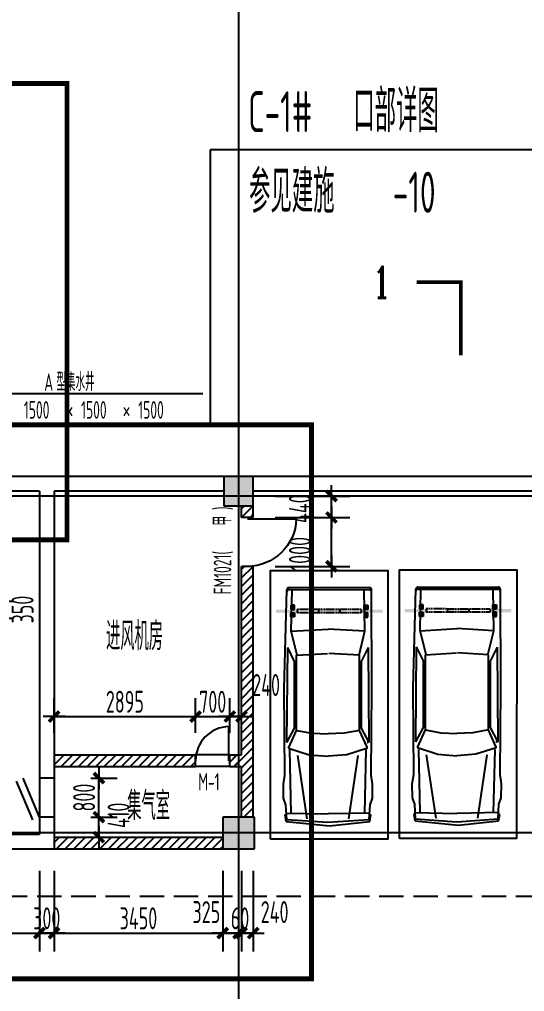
# Model space of a CAD drawing. Extents: x 1596194 to 1987057, y -212608 to 63160.
# Drawn here: x 1746546 to 1756881, y 21163 to 41069 of the extents above; entities that cross this region are included whole.
import ezdxf

# ---------------------------------------------------------------- set-up
doc = ezdxf.new("R2010")
doc.units = 0
doc.header["$LTSCALE"] = 100
doc.header["$MEASUREMENT"] = 0
doc.linetypes.add('DASH', pattern=[0.35, 0.25, -0.1])
doc.linetypes.add('DASH_200', pattern=[0.7, 0.5, -0.2])
doc.layers.get('0').update_dxf_attribs({"linetype": 'CONTINUOUS'})
doc.layers.get('DEFPOINTS').update_dxf_attribs({"linetype": 'CONTINUOUS'})
for name, color, linetype in [('_走道示意', 8, 'CONTINUOUS'), ('CAR', 8, 'CONTINUOUS'), ('COLUMN', 1, 'CONTINUOUS'), ('DCHJ', 1, 'CONTINUOUS'), ('DOTE', 251, 'CONTINUOUS'), ('HA', 150, 'CONTINUOUS'), ('PUB_DIM', 3, 'CONTINUOUS'), ('PUB_TEXT', 30, 'CONTINUOUS'), ('SOLID_HATCH', 40, 'CONTINUOUS'), ('WALL', 2, 'CONTINUOUS'), ('WINDOW', 4, 'CONTINUOUS'), ('图层2', 251, 'CONTINUOUS'), ('车位', 8, 'CONTINUOUS')]:
    doc.layers.add(name, color=color, linetype=linetype)
doc.styles.add('_TCH_LABEL', font='COMPLEX', dxfattribs={"bigfont": 'GBCBIG'})
doc.styles.add('DIM', font='', dxfattribs={"width": 0.75})
doc.styles.add('DIM_FONT', font='SYSZ.shx', dxfattribs={"width": 0.7, "bigfont": 'SYFS.shx'})
doc.styles.get('DIM').set_extended_font_data('FangSong_GB2312')
doc.dimstyles.new('DIMN150', dxfattribs={"dimscale": 1.5, "dimtxt": 300, "dimasz": 1, "dimexe": 250, "dimexo": 300, "dimgap": 30, "dimtad": 1, "dimdec": 0, "dimzin": 0, "dimdsep": 46, "dimtxsty": 'DIM_FONT', "dimblk": 'ARCHTICK', "dimcen": 0.09, "dimclrt": 7, "dimazin": 2, "dimtfac": 1, "dimtdec": 0, "dimtix": 1, "dimtmove": 2, "dimatfit": 3, "dimldrblk": 'DOT', "dimfxl": 0, "dimtolj": 1, "dimtzin": 0, "dimarcsym": 0})
pattern_1 = [(45, (0, 0), (-88.388348, 88.388348), [])]

# ---------------------------------------------------------------- blocks, each defined once
blk = doc.blocks.new('_archtick')
blk.add_line((-150, 0), (150, 0))
at = {"const_width": 50}
blk.add_lwpolyline([(-70, -70), (70, 70)], dxfattribs=at)
blk = doc.blocks.new('*D262')
at = {"layer": 'DEFPOINTS', "color": 0}
for p in [(1751330, 31310), (1752930, 31310), (1751330, 30870)]:
    blk.add_point(p, dxfattribs=at)
at = {"layer": 'PUB_DIM', "color": 0, "lineweight": -2}
for p, q in [((1751780, 31310), (1753305, 31310)), ((1752930, 30870), (1752930, 31310)), ((1751780, 30870), (1753305, 30870))]:
    blk.add_line(p, q, dxfattribs=at)
at = {"layer": 'PUB_DIM', "color": 0, "lineweight": -2, "xscale": 1.5, "yscale": 1.5, "zscale": 1.5}
for p, rotation in [((1752930, 31310), 90), ((1752930, 30870), 270)]:
    blk.add_blockref('_archtick', p, dxfattribs=dict(at, rotation=rotation))
at = {"layer": 'PUB_DIM', "color": 7, "insert": (1752285, 31051), "char_height": 450, "attachment_point": 5, "rotation": 90, "style": 'DIM_FONT'}
blk.add_mtext('\\A1;440', dxfattribs=at)
blk = doc.blocks.new('_Dot')
at = {"color": 0, "linetype": 'ByBlock', "lineweight": -2}
blk.add_line((-0.5, 0), (-1, 0), dxfattribs=at)
at = {"color": 0, "linetype": 'ByBlock', "const_width": 0.5}
blk.add_lwpolyline([(-0.25, 0, 1), (0.25, 0, 1)], format="xyb", close=True, dxfattribs=at)
blk = doc.blocks.new('*D263')
at = {"layer": 'DEFPOINTS', "color": 0}
for p in [(1751330, 30870), (1752930, 30870), (1751330, 29870)]:
    blk.add_point(p, dxfattribs=at)
at = {"layer": 'PUB_DIM', "color": 0, "lineweight": -2}
for p, q in [((1751780, 30870), (1753305, 30870)), ((1752930, 29870), (1752930, 30870)), ((1751780, 29870), (1753305, 29870))]:
    blk.add_line(p, q, dxfattribs=at)
at = {"layer": 'PUB_DIM', "color": 0, "lineweight": -2, "xscale": 1.5, "yscale": 1.5, "zscale": 1.5}
for p, rotation in [((1752930, 30870), 90), ((1752930, 29870), 270)]:
    blk.add_blockref('_archtick', p, dxfattribs=dict(at, rotation=rotation))
at = {"layer": 'PUB_DIM', "color": 7, "insert": (1752285, 30130), "char_height": 450, "attachment_point": 5, "rotation": 90, "style": 'DIM_FONT'}
blk.add_mtext('\\A1;1000', dxfattribs=at)
blk = doc.blocks.new('*D268')
at = {"layer": 'DEFPOINTS', "color": 0}
for p in [(1751090, 26795), (1750850, 26010), (1751090, 26010)]:
    blk.add_point(p, dxfattribs=at)
at = {"layer": 'PUB_DIM', "color": 0, "lineweight": -2}
for p, q in [((1750850, 26460), (1750850, 27170)), ((1751090, 26460), (1751090, 27170)), ((1750850, 26795), (1751090, 26795))]:
    blk.add_line(p, q, dxfattribs=at)
at = {"layer": 'PUB_DIM', "color": 0, "lineweight": -2, "xscale": 1.5, "yscale": 1.5, "zscale": 1.5, "rotation": 180}
blk.add_blockref('_archtick', (1750850, 26795), dxfattribs=at)
at = {"layer": 'PUB_DIM', "color": 0, "lineweight": -2, "xscale": 1.5, "yscale": 1.5, "zscale": 1.5}
blk.add_blockref('_archtick', (1751090, 26795), dxfattribs=at)
at = {"layer": 'PUB_DIM', "color": 7, "insert": (1751593, 27440), "char_height": 450, "attachment_point": 5, "style": 'DIM_FONT'}
blk.add_mtext('\\A1;240', dxfattribs=at)
blk = doc.blocks.new('*D269')
at = {"layer": 'DEFPOINTS', "color": 0}
for p in [(1750850, 26795), (1750150, 26010), (1750850, 26010)]:
    blk.add_point(p, dxfattribs=at)
at = {"layer": 'PUB_DIM', "color": 0, "lineweight": -2}
for p, q in [((1750150, 26460), (1750150, 27170)), ((1750850, 26460), (1750850, 27170)), ((1750150, 26795), (1750149, 26795)), ((1750150, 26795), (1750850, 26795)), ((1750850, 26795), (1750852, 26795))]:
    blk.add_line(p, q, dxfattribs=at)
at = {"layer": 'PUB_DIM', "color": 0, "lineweight": -2, "xscale": 1.5, "yscale": 1.5, "zscale": 1.5}
blk.add_blockref('_archtick', (1750150, 26795), dxfattribs=at)
at = {"layer": 'PUB_DIM', "color": 0, "lineweight": -2, "xscale": 1.5, "yscale": 1.5, "zscale": 1.5, "rotation": 180}
blk.add_blockref('_archtick', (1750850, 26795), dxfattribs=at)
at = {"layer": 'PUB_DIM', "color": 7, "insert": (1750500, 27097), "char_height": 450, "attachment_point": 5, "style": 'DIM_FONT'}
blk.add_mtext('\\A1;700', dxfattribs=at)
blk = doc.blocks.new('*D270')
at = {"layer": 'DEFPOINTS', "color": 0}
for p in [(1750150, 26795), (1747255, 26010), (1750150, 26010)]:
    blk.add_point(p, dxfattribs=at)
at = {"layer": 'PUB_DIM', "color": 0, "lineweight": -2}
for p, q in [((1747255, 26460), (1747255, 27170)), ((1750150, 26460), (1750150, 27170)), ((1747255, 26795), (1750150, 26795))]:
    blk.add_line(p, q, dxfattribs=at)
at = {"layer": 'PUB_DIM', "color": 0, "lineweight": -2, "xscale": 1.5, "yscale": 1.5, "zscale": 1.5, "rotation": 180}
blk.add_blockref('_archtick', (1747255, 26795), dxfattribs=at)
at = {"layer": 'PUB_DIM', "color": 0, "lineweight": -2, "xscale": 1.5, "yscale": 1.5, "zscale": 1.5}
blk.add_blockref('_archtick', (1750150, 26795), dxfattribs=at)
at = {"layer": 'PUB_DIM', "color": 7, "insert": (1748703, 27097), "char_height": 450, "attachment_point": 5, "style": 'DIM_FONT'}
blk.add_mtext('\\A1;2895', dxfattribs=at)
blk = doc.blocks.new('*D359')
at = {"layer": 'DEFPOINTS', "color": 0}
for p in [(1744955, 29160), (1746043, 29160), (1744955, 28810)]:
    blk.add_point(p, dxfattribs=at)
at = {"layer": 'PUB_DIM', "color": 0, "lineweight": -2}
for p, q in [((1745405, 29160), (1746418, 29160)), ((1746043, 28810), (1746043, 29160)), ((1745405, 28810), (1746418, 28810))]:
    blk.add_line(p, q, dxfattribs=at)
at = {"layer": 'PUB_DIM', "color": 0, "lineweight": -2, "xscale": 1.5, "yscale": 1.5, "zscale": 1.5}
for p, rotation in [((1746043, 29160), 90), ((1746043, 28810), 270)]:
    blk.add_blockref('_archtick', p, dxfattribs=dict(at, rotation=rotation))
at = {"layer": 'PUB_DIM', "color": 7, "insert": (1746610, 28985), "char_height": 450, "attachment_point": 5, "rotation": 90, "style": 'DIM_FONT'}
blk.add_mtext('\\A1;350', dxfattribs=at)
blk = doc.blocks.new('*D491')
at = {"layer": 'DEFPOINTS', "color": 0}
for p in [(1747556, 24735), (1748171, 24735), (1747556, 24325)]:
    blk.add_point(p, dxfattribs=at)
at = {"layer": 'PUB_DIM', "color": 0, "lineweight": -2}
for p, q in [((1748006, 24735), (1748546, 24735)), ((1748171, 24325), (1748171, 24735)), ((1748006, 24325), (1748546, 24325))]:
    blk.add_line(p, q, dxfattribs=at)
at = {"layer": 'PUB_DIM', "color": 0, "lineweight": -2, "xscale": 1.5, "yscale": 1.5, "zscale": 1.5}
for p, rotation in [((1748171, 24735), 90), ((1748171, 24325), 270)]:
    blk.add_blockref('_archtick', p, dxfattribs=dict(at, rotation=rotation))
at = {"layer": 'PUB_DIM', "color": 7, "insert": (1748575, 24772), "char_height": 450, "attachment_point": 5, "rotation": 90, "style": 'DIM_FONT'}
blk.add_mtext('\\A1;410', dxfattribs=at)
blk = doc.blocks.new('*D492')
at = {"layer": 'DEFPOINTS', "color": 0}
for p in [(1747556, 25535), (1748171, 25535), (1747556, 24735)]:
    blk.add_point(p, dxfattribs=at)
at = {"layer": 'PUB_DIM', "color": 0, "lineweight": -2}
for p, q in [((1748006, 25535), (1748546, 25535)), ((1748171, 25535), (1748171, 25537)), ((1748171, 24735), (1748171, 25535)), ((1748006, 24735), (1748546, 24735)), ((1748171, 24735), (1748171, 24734))]:
    blk.add_line(p, q, dxfattribs=at)
at = {"layer": 'PUB_DIM', "color": 0, "lineweight": -2, "xscale": 1.5, "yscale": 1.5, "zscale": 1.5}
for p, rotation in [((1748171, 25535), 270), ((1748171, 24735), 90)]:
    blk.add_blockref('_archtick', p, dxfattribs=dict(at, rotation=rotation))
at = {"layer": 'PUB_DIM', "color": 7, "insert": (1747869, 25135), "char_height": 450, "attachment_point": 5, "rotation": 90, "style": 'DIM_FONT'}
blk.add_mtext('\\A1;800', dxfattribs=at)
blk = doc.blocks.new('*D795')
at = {"layer": 'DEFPOINTS', "color": 0}
for p in [(1750705, 24085), (1751030, 24085), (1751030, 22360)]:
    blk.add_point(p, dxfattribs=at)
at = {"layer": 'PUB_DIM', "color": 0, "lineweight": -2}
for p, q in [((1750705, 23635), (1750705, 21985)), ((1751030, 23635), (1751030, 21985)), ((1750705, 22360), (1751030, 22360))]:
    blk.add_line(p, q, dxfattribs=at)
at = {"layer": 'PUB_DIM', "color": 0, "lineweight": -2, "xscale": 1.5, "yscale": 1.5, "zscale": 1.5, "rotation": 180}
blk.add_blockref('_archtick', (1750705, 22360), dxfattribs=at)
at = {"layer": 'PUB_DIM', "color": 0, "lineweight": -2, "xscale": 1.5, "yscale": 1.5, "zscale": 1.5}
blk.add_blockref('_archtick', (1751030, 22360), dxfattribs=at)
at = {"layer": 'PUB_DIM', "color": 7, "insert": (1750370, 22790), "char_height": 450, "attachment_point": 5, "style": 'DIM_FONT'}
blk.add_mtext('\\A1;325', dxfattribs=at)
blk = doc.blocks.new('*D796')
at = {"layer": 'DEFPOINTS', "color": 0}
for p in [(1751030, 24085), (1751090, 24085), (1751090, 22360)]:
    blk.add_point(p, dxfattribs=at)
at = {"layer": 'PUB_DIM', "color": 0, "lineweight": -2}
for p, q in [((1751030, 23635), (1751030, 21985)), ((1751090, 23635), (1751090, 21985)), ((1751030, 22360), (1751029, 22360)), ((1751030, 22360), (1751090, 22360)), ((1751090, 22360), (1751092, 22360))]:
    blk.add_line(p, q, dxfattribs=at)
at = {"layer": 'PUB_DIM', "color": 0, "lineweight": -2, "xscale": 1.5, "yscale": 1.5, "zscale": 1.5}
blk.add_blockref('_archtick', (1751030, 22360), dxfattribs=at)
at = {"layer": 'PUB_DIM', "color": 0, "lineweight": -2, "xscale": 1.5, "yscale": 1.5, "zscale": 1.5, "rotation": 180}
blk.add_blockref('_archtick', (1751090, 22360), dxfattribs=at)
at = {"layer": 'PUB_DIM', "color": 7, "insert": (1751060, 22663), "char_height": 450, "attachment_point": 5, "style": 'DIM_FONT'}
blk.add_mtext('\\A1;60', dxfattribs=at)
blk = doc.blocks.new('*D797')
at = {"layer": 'DEFPOINTS', "color": 0}
for p in [(1751090, 24085), (1751330, 24085), (1751330, 22360)]:
    blk.add_point(p, dxfattribs=at)
at = {"layer": 'PUB_DIM', "color": 0, "lineweight": -2}
for p, q in [((1751090, 23635), (1751090, 21985)), ((1751330, 23635), (1751330, 21985)), ((1751090, 22360), (1751330, 22360))]:
    blk.add_line(p, q, dxfattribs=at)
at = {"layer": 'PUB_DIM', "color": 0, "lineweight": -2, "xscale": 1.5, "yscale": 1.5, "zscale": 1.5, "rotation": 180}
blk.add_blockref('_archtick', (1751090, 22360), dxfattribs=at)
at = {"layer": 'PUB_DIM', "color": 0, "lineweight": -2, "xscale": 1.5, "yscale": 1.5, "zscale": 1.5}
blk.add_blockref('_archtick', (1751330, 22360), dxfattribs=at)
at = {"layer": 'PUB_DIM', "color": 7, "insert": (1751767, 22790), "char_height": 450, "attachment_point": 5, "style": 'DIM_FONT'}
blk.add_mtext('\\A1;240', dxfattribs=at)
blk = doc.blocks.new('*D967')
at = {"layer": 'DEFPOINTS', "color": 0}
for p in [(1744155, 24085), (1746955, 24085), (1746955, 22360)]:
    blk.add_point(p, dxfattribs=at)
at = {"layer": 'PUB_DIM', "color": 0, "lineweight": -2}
for p, q in [((1744155, 23635), (1744155, 21985)), ((1746955, 23635), (1746955, 21985)), ((1744155, 22360), (1746955, 22360))]:
    blk.add_line(p, q, dxfattribs=at)
at = {"layer": 'PUB_DIM', "color": 0, "lineweight": -2, "xscale": 1.5, "yscale": 1.5, "zscale": 1.5, "rotation": 180}
blk.add_blockref('_archtick', (1744155, 22360), dxfattribs=at)
at = {"layer": 'PUB_DIM', "color": 0, "lineweight": -2, "xscale": 1.5, "yscale": 1.5, "zscale": 1.5}
blk.add_blockref('_archtick', (1746955, 22360), dxfattribs=at)
at = {"layer": 'PUB_DIM', "color": 7, "insert": (1745555, 22663), "char_height": 450, "attachment_point": 5, "style": 'DIM_FONT'}
blk.add_mtext('\\A1;2800', dxfattribs=at)
blk = doc.blocks.new('*D968')
at = {"layer": 'DEFPOINTS', "color": 0}
for p in [(1746955, 24085), (1747255, 24085), (1747255, 22360)]:
    blk.add_point(p, dxfattribs=at)
at = {"layer": 'PUB_DIM', "color": 0, "lineweight": -2}
for p, q in [((1746955, 23635), (1746955, 21985)), ((1747255, 23635), (1747255, 21985)), ((1746955, 22360), (1746954, 22360)), ((1746955, 22360), (1747255, 22360)), ((1747255, 22360), (1747257, 22360))]:
    blk.add_line(p, q, dxfattribs=at)
at = {"layer": 'PUB_DIM', "color": 0, "lineweight": -2, "xscale": 1.5, "yscale": 1.5, "zscale": 1.5}
blk.add_blockref('_archtick', (1746955, 22360), dxfattribs=at)
at = {"layer": 'PUB_DIM', "color": 0, "lineweight": -2, "xscale": 1.5, "yscale": 1.5, "zscale": 1.5, "rotation": 180}
blk.add_blockref('_archtick', (1747255, 22360), dxfattribs=at)
at = {"layer": 'PUB_DIM', "color": 7, "insert": (1747105, 22663), "char_height": 450, "attachment_point": 5, "style": 'DIM_FONT'}
blk.add_mtext('\\A1;300', dxfattribs=at)
blk = doc.blocks.new('*D969')
at = {"layer": 'DEFPOINTS', "color": 0}
for p in [(1747255, 24085), (1750705, 24085), (1750705, 22360)]:
    blk.add_point(p, dxfattribs=at)
at = {"layer": 'PUB_DIM', "color": 0, "lineweight": -2}
for p, q in [((1747255, 23635), (1747255, 21985)), ((1750705, 23635), (1750705, 21985)), ((1747255, 22360), (1750705, 22360))]:
    blk.add_line(p, q, dxfattribs=at)
at = {"layer": 'PUB_DIM', "color": 0, "lineweight": -2, "xscale": 1.5, "yscale": 1.5, "zscale": 1.5, "rotation": 180}
blk.add_blockref('_archtick', (1747255, 22360), dxfattribs=at)
at = {"layer": 'PUB_DIM', "color": 0, "lineweight": -2, "xscale": 1.5, "yscale": 1.5, "zscale": 1.5}
blk.add_blockref('_archtick', (1750705, 22360), dxfattribs=at)
at = {"layer": 'PUB_DIM', "color": 7, "insert": (1748980, 22663), "char_height": 450, "attachment_point": 5, "style": 'DIM_FONT'}
blk.add_mtext('\\A1;3450', dxfattribs=at)
blk = doc.blocks.new('车位')
at = {"layer": '车位'}
h = blk.add_hatch(color=256, dxfattribs=at)
h.paths.add_polyline_path([(411, -866), (487, -866), (487, -953), (411, -953)])
edge = h.paths.add_edge_path(flags=16)
edge.add_ellipse((449, -909), major_axis=(10.2, 10.2), ratio=1, start_angle=-45.0335, end_angle=314.9665, ccw=False)
edge = h.paths.add_edge_path(flags=16)
edge.add_ellipse((449, -757), major_axis=(10.2, 10.2), ratio=1, start_angle=-45.0335, end_angle=314.9665, ccw=False)
h.paths.add_polyline_path([(411, -800), (487, -800), (487, -713), (411, -713)])
h = blk.add_hatch(color=256, dxfattribs=at)
h.paths.add_polyline_path([(1988, -867), (1912, -867), (1912, -954), (1988, -954)])
h.paths.add_polyline_path([(1988, -801), (1912, -801), (1912, -714), (1988, -714)])
edge = h.paths.add_edge_path(flags=16)
edge.add_ellipse((1950, -757), major_axis=(10.2, 10.2), ratio=1, start_angle=-45.0335, end_angle=314.9665, ccw=False)
edge = h.paths.add_edge_path(flags=16)
edge.add_ellipse((1950, -910), major_axis=(10.2, 10.2), ratio=1, start_angle=-45.0335, end_angle=314.9665, ccw=False)
h = blk.add_hatch(color=256, dxfattribs=at)
h.paths.add_polyline_path([(1854, -801), (2291, -801), (2291, -867), (1854, -867)])
h.paths.add_polyline_path([(981, -801), (1418, -801), (1418, -866), (981, -866)])
h.paths.add_polyline_path([(108, -800), (545, -800), (545, -866), (108, -866)])
at = {"layer": 'DCHJ', "color": 251}
for p, q in [((487, -713), (411, -713)), ((411, -713), (411, -800)), ((487, -800), (487, -713)), ((1912, -801), (1912, -714)), ((1912, -714), (1988, -714)), ((1988, -714), (1988, -801)), ((411, -800), (487, -800)), ((411, -866), (487, -866)), ((411, -953), (411, -866)), ((981, -801), (981, -866)), ((1418, -801), (1418, -866)), ((1854, -801), (1854, -867)), ((1988, -801), (1912, -801)), ((1988, -867), (1912, -867)), ((1912, -867), (1912, -954))]:
    blk.add_line(p, q, dxfattribs=at)
for centre in [(449, -757), (1950, -757), (449, -909)]:
    blk.add_circle(centre, 14.4, dxfattribs=at)
at = {"layer": '车位'}
for p, q in [((487, -953), (411, -953)), ((487, -866), (487, -953)), ((545, -800), (545, -866)), ((1912, -954), (1988, -954)), ((1988, -954), (1988, -867))]:
    blk.add_line(p, q, dxfattribs=at)
at = {"layer": '车位', "linetype": 'DASH'}
for p, q in [((1854, -801), (545, -800)), ((1854, -867), (545, -866))]:
    blk.add_line(p, q, dxfattribs=at)
at = {"layer": '车位'}
blk.add_lwpolyline([(-3, -5500), (0, 0), (2400, -1), (2397, -5501)], close=True, dxfattribs=at)
blk.add_circle((1950, -910), 14.4, dxfattribs=at)
blk = doc.blocks.new('CAR8')
for p, q in [((-376, 1236), (-474, 253)), ((-331, 1226), (-393, 293)), ((-376, 1236), (-226, 1262)), ((-331, 1226), (4, 1244)), ((-226, 1262), (-206, 1237)), ((-184, 1235), (-206, 289)), ((-188, 1124), (1252, 1155)), ((4, 1244), (151, 1298)), ((151, 1298), (470, 1303)), ((470, 1303), (678, 1271)), ((678, 1271), (2652, 1285)), ((1292, 1188), (1141, 719)), ((1292, 1188), (1697, 1006)), ((1420, 1224), (3582, 1207)), ((1420, 1224), (1749, 1051)), ((2652, 1285), (4896, 1226)), ((3263, 1051), (3582, 1207)), ((3407, 991), (3951, 1125)), ((3951, 1125), (4003, 287)), ((3951, 1125), (4893, 1110)), ((4898, 1177), (4898, -649)), ((4945, 1176), (4945, -649)), ((-313, 762), (1127, 977)), ((1697, 1006), (1630, 652)), ((1697, 1006), (3406, 1006)), ((1749, 1051), (3263, 1051)), ((3406, 1006), (3449, 302)), ((1141, 719), (1108, 289)), ((1630, 652), (1617, 289)), ((-474, 253), (-376, -659)), ((-393, 293), (-331, -649)), ((-184, -658), (-206, 288)), ((1141, -141), (1108, 288)), ((1630, -75), (1617, 288)), ((3406, -429), (3449, 275)), ((3951, -548), (4003, 290)), ((-313, -185), (1127, -400)), ((1283, -584), (1141, -141)), ((1697, -429), (1630, -75)), ((1317, -599), (1697, -429)), ((1697, -429), (3406, -429)), ((3407, -414), (3951, -548)), ((-376, -659), (-226, -685)), ((-331, -649), (4, -667)), ((-226, -685), (-206, -660)), ((-188, -547), (1252, -578)), ((1420, -647), (1749, -474)), ((1420, -647), (3582, -630)), ((1749, -474), (3263, -474)), ((3263, -474), (3582, -630)), ((3951, -548), (4893, -533)), ((4, -667), (151, -721)), ((151, -721), (470, -726)), ((470, -726), (678, -694)), ((678, -694), (2652, -708)), ((2652, -708), (4895, -699))]:
    blk.add_line(p, q)
for centre, radius, start, end in [((1307, 1154), 25, 65.7961, 162.2571), ((4848, 1177), 50, 0, 88.5082), ((4895, 1176), 50, 0, 88.5082), ((-193, 289), 12.5, 178.7004, 181.2996), ((1121, 289), 12.5, 175.5855, 184.4145), ((1629, 289), 12.5, 177.991, 182.009), ((1307, -577), 25, 197.7429, 294.2039), ((1435, -611), 12.5, 116.9382, 269.53), ((4848, -649), 50, 270.2142, 0), ((4895, -649), 50, 270.2142, 0)]:
    blk.add_arc(centre, radius, start, end)
at = {"linetype": 'Continuous', "style": 'DIM', "flags": 9}
for tag in ['XSIZE', 'YSIZE']:
    blk.add_attdef(tag, (-393, 293), '', height=0.5, dxfattribs=at)
blk = doc.blocks.new('车位-car')
at = {"layer": 'CAR', "xscale": 0.9000000003718892, "yscale": 0.9000000000232831, "zscale": 0.9, "rotation": 89.96654327695857}
blk.add_blockref('CAR8', (1434, -4802), dxfattribs=at)
at = {"layer": '车位'}
blk.add_blockref('车位', (0, 0), dxfattribs=at)
blk = doc.blocks.new('M_A2ZXL')
blk.add_line((-0.472, 0), (-0.472, -1))
blk.add_arc((-0.5, 0), 1, 271.6231, 0)
blk = doc.blocks.new('_fzh')
for p, q in [((-0.5, 0.5), (-0.5, -0.5)), ((0.5, 0.5), (-0.5, 0.5)), ((0.5, -0.5), (0.5, 0.5)), ((-0.5, -0.5), (0.5, -0.5))]:
    blk.add_line(p, q)
at = {"layer": 'SOLID_HATCH'}
blk.add_solid([(0.5, 0.5), (0.5, -0.5), (-0.5, 0.5), (-0.5, -0.5)], dxfattribs=at)

msp = doc.modelspace()

# ---------------------------------------------------------------- hatches: boundary and pattern name
at = {"layer": 'HA'}
h = msp.add_hatch(dxfattribs=at)
h.set_pattern_fill('普通砖', color=256, scale=100, style=0)
h.set_pattern_definition([(45, (180, 4e-12), (-88.388348, 88.388348), [])])
h.paths.add_polyline_path([(1751330.206, 29870.131), (1751090.206, 29870.131), (1751090.206, 26010.131), (1750850.206, 26010.131), (1750850.206, 25770.131), (1751090.206, 25770.131), (1751090.206, 24735.131), (1751330.206, 24735.131)])
h.paths.add_polyline_path([(1751090.206, 30870.131), (1751330.206, 30870.131), (1751330.206, 31110.131), (1751090.206, 31110.131)])
h = msp.add_hatch(dxfattribs=at)
h.set_pattern_fill('普通砖', color=256, scale=100, style=0)
h.set_pattern_definition(pattern_1)
h.paths.add_polyline_path([(1750150.206, 26010.131), (1747255.206, 26010.131), (1747255.206, 25770.131), (1750150.206, 25770.131)])
h.paths.add_polyline_path([(1751030.206, 26010.131), (1750850.206, 26010.131), (1750850.206, 25770.131), (1751030.206, 25770.131)])
h = msp.add_hatch(dxfattribs=at)
h.set_pattern_fill('普通砖', color=256, scale=100, style=0)
h.set_pattern_definition(pattern_1)
h.paths.add_polyline_path([(1747255.206, 24325.131), (1747255.206, 24085.131), (1750705.206, 24085.131), (1750705.206, 24325.131)])

# ---------------------------------------------------------------- linework, layer by layer
at = {"layer": '_走道示意', "linetype": 'DASH_200', "ltscale": 10}
msp.add_line((1745506, 23113.134), (1792430.206, 23113.134), dxfattribs=at)
at = {"layer": 'DOTE'}
for p, q in [((1751030.206, 50334.236), (1751030.206, -36126.938)), ((1799629.617, 31310.131), (1638383.856, 31310.131)), ((1799629.617, 24410.131), (1638383.856, 24410.131))]:
    msp.add_line(p, q, dxfattribs=at)
at = {"layer": 'PUB_DIM', "const_width": 75}
msp.add_lwpolyline([(1754674.201, 35688.474), (1755574.201, 35688.474), (1755574.201, 34188.474)], dxfattribs=at)
at = {"layer": 'PUB_TEXT'}
for p, q in [((1750450.255, 38399.228), (1750450.255, 32768.422)), ((1758056.669, 38399.228), (1750450.255, 38399.228)), ((1742831.168, 33410.235), (1750297.402, 33410.235))]:
    msp.add_line(p, q, dxfattribs=at)
at = {"layer": 'WALL'}
for p, q in [((1759730.206, 31710.131), (1745980.206, 31710.131)), ((1746955.206, 31410.131), (1745905.206, 31410.131)), ((1746955.206, 31410.131), (1746955.206, 25535.131)), ((1750730.206, 31410.131), (1747255.206, 31410.131)), ((1747255.206, 31410.131), (1747255.206, 25535.131)), ((1759730.206, 31410.131), (1751330.206, 31410.131)), ((1751090.206, 30870.131), (1751090.206, 31121.093)), ((1751330.206, 30870.131), (1751330.206, 31110.131)), ((1751330.206, 30870.131), (1751090.206, 30870.131)), ((1751330.206, 29870.131), (1751090.206, 29870.131)), ((1751090.206, 26010.131), (1751090.206, 29870.131)), ((1751330.206, 24735.131), (1751330.206, 29870.131)), ((1747255.206, 26010.131), (1750150.206, 26010.131)), ((1750150.206, 25770.131), (1750150.206, 26010.131)), ((1750850.206, 25770.131), (1750850.206, 26010.131)), ((1750850.206, 26010.131), (1751090.206, 26010.131)), ((1747255.206, 25770.131), (1750150.206, 25770.131)), ((1750850.206, 25770.131), (1751090.206, 25770.131)), ((1751090.206, 24735.131), (1751090.206, 25770.131)), ((1747255.206, 25535.131), (1746955.206, 25535.131)), ((1747255.206, 24735.131), (1746955.206, 24735.131)), ((1746955.206, 24735.131), (1746955.206, 24385.131)), ((1747255.206, 24735.131), (1747255.206, 24085.131)), ((1744155.206, 24385.131), (1746955.206, 24385.131)), ((1747255.206, 24325.131), (1750705.206, 24325.131)), ((1742355.206, 24085.131), (1747255.206, 24085.131)), ((1747255.206, 24085.131), (1750705.206, 24085.131))]:
    msp.add_line(p, q, dxfattribs=at)
at = {"layer": 'WINDOW'}
for p, q in [((1750850.206, 26010.131), (1750150.206, 26010.131)), ((1750850.206, 25770.131), (1750150.206, 25770.131)), ((1746955.206, 24735.131), (1746621.75, 25531.835)), ((1746955.206, 25535.131), (1746955.206, 24735.131)), ((1747255.206, 25535.131), (1747255.206, 24735.131)), ((1746816.837, 24677.218), (1746483.381, 25473.921))]:
    msp.add_line(p, q, dxfattribs=at)
at = {"layer": '图层2', "linetype": 'DASH', "ltscale": 10, "const_width": 100}
for points in [[(1737455.932, 39758.226), (1747519.554, 39758.226), (1747519.554, 30412.705), (1737455.932, 30412.705)], [(1738456.648, 32768.422), (1752520.27, 32768.422), (1752520.27, 21422.901), (1738456.648, 21422.901)]]:
    msp.add_lwpolyline(points, close=True, dxfattribs=at)

# ---------------------------------------------------------------- block references
at = {"layer": 'COLUMN'}
for p, xscale, yscale, zscale in [((1751030.206, 31410.131), 600, 600, 600), ((1751030.206, 24410.131), 650, 650, 650)]:
    msp.add_blockref('_fzh', p, dxfattribs=dict(at, xscale=xscale, yscale=yscale, zscale=zscale))
at = {"layer": 'WINDOW', "xscale": 1000, "yscale": -1000, "zscale": 1000, "rotation": 270}
msp.add_blockref('M_A2ZXL', (1751210.206, 30370.131), dxfattribs=at)
at = {"layer": 'WINDOW', "xscale": -700, "yscale": -700, "zscale": 700}
msp.add_blockref('M_A2ZXL', (1750500.206, 25890.131), dxfattribs=at)
at = {"layer": '车位'}
for p in [(1751685.282, 29786.353), (1754322.378, 29797.175)]:
    msp.add_blockref('车位-car', p, dxfattribs=at)

# ---------------------------------------------------------------- texts
at = {"layer": 'PUB_TEXT'}
for s, height, style, width, p in [('口部详图', 868.1102, 'DIM_FONT', 0.7, (1753377.528, 38760.711)), ('C-1#', 840, 'DIM_FONT', 0.65625, (1751225.028, 38760.711)), ('参见建施', 868.1102, 'DIM_FONT', 0.7, (1751244.258, 37111.024)), ('-10', 840, 'DIM_FONT', 0.65625, (1754184.258, 37111.024)), ('1', 637.5, '_TCH_LABEL', 0.705882, (1753763.487, 35369.724)), ('型集水井', 372.0472, 'DIM_FONT', 0.7, (1747301.829, 33461.662)), ('A', 360, 'DIM_FONT', 0.65625, (1747054.329, 33461.662)), ('1500', 360, 'DIM_FONT', 0.65625, (1746636.609, 32893.19)), ('1500', 360, 'DIM_FONT', 0.65625, (1747806.609, 32893.19)), ('1500', 360, 'DIM_FONT', 0.65625, (1748976.609, 32893.19)), ('×', 372.047, 'DIM_FONT', 0.7, (1747491.609, 32893.19)), ('×', 372.047, 'DIM_FONT', 0.7, (1748661.609, 32893.19)), ('进风机房', 578.7402, 'DIM_FONT', 0.7, (1748317.836, 28151.538)), ('M-1', 360, 'DIM_FONT', 0.65625, (1750206.745, 25277.089)), ('集气室', 578.7402, 'DIM_FONT', 0.7, (1748751.768, 24675.402))]:
    msp.add_text(s, height=height, dxfattribs=dict(at, style=style, width=width)).set_placement(p)
at = {"layer": 'PUB_TEXT', "style": 'DIM_FONT'}
for s, height, width, p in [(')', 360, 0.65625, (1750881.377, 31022.378)), ('甲', 372.047, 0.7, (1750881.377, 30707.378)), ('FM1021(', 360, 0.65625, (1750881.377, 29293.628))]:
    msp.add_text(s, height=height, rotation=90, dxfattribs=dict(at, width=width)).set_placement(p)

# ---------------------------------------------------------------- dimensions: what is measured, and where the dimension line sits
at = {"layer": 'PUB_DIM'}
for base, p1, p2, angle, picture, middle in [((1752929.849, 31310.131), (1751330.206, 30870.131), (1751330.206, 31310.131), 90, '*D262', (1752284.849, 31050.563)), ((1752929.849, 30870.131), (1751330.206, 29870.131), (1751330.206, 30870.131), 90, '*D263', (1752284.849, 30130.105)), ((1746042.546, 29160.131), (1744955.206, 28810.131), (1744955.206, 29160.131), 90, '*D359', (1746609.828, 28985.131)), ((1751090.206, 26794.742), (1750850.206, 26010.131), (1751090.206, 26010.131), 0, '*D268', (1751592.706, 27439.742)), ((1748171.196, 24735.131), (1747556.272, 24325.131), (1747556.272, 24735.131), 90, '*D491', (1748574.817, 24771.866)), ((1751030.206, 22360.489), (1750705.206, 24085.131), (1751030.206, 24085.131), 0, '*D795', (1750370.206, 22790.489)), ((1751330.206, 22360.489), (1751090.206, 24085.131), (1751330.206, 24085.131), 0, '*D797', (1751766.528, 22790.489))]:
    dim = msp.add_linear_dim(base=base, p1=p1, p2=p2, angle=angle, dimstyle='DIMN150', dxfattribs=at)
    dim.commit()
    dim.dimension.update_dxf_attribs({"geometry": picture, "text_midpoint": middle, "dimtype": 129})
for p1, p2, distance, picture, middle in [((1747255.206, 26010.131), (1750150.206, 26010.131), 784.61, '*D270', (1748702.706, 27096.884)), ((1750150.206, 26010.131), (1750850.206, 26010.131), 784.61, '*D269', (1750500.206, 27096.884)), ((1747556.272, 24735.131), (1747556.272, 25535.131), -614.925, '*D492', (1747869.054, 25135.131)), ((1744155.483, 24085.131), (1746955.206, 24085.131), -1724.642, '*D967', (1745555.344, 22662.632)), ((1746955.206, 24085.131), (1747255.206, 24085.131), -1724.642, '*D968', (1747105.206, 22662.632)), ((1747255.206, 24085.131), (1750705.206, 24085.131), -1724.642, '*D969', (1748980.206, 22662.632)), ((1751030.206, 24085.131), (1751090.206, 24085.131), -1724.642, '*D796', (1751060.206, 22662.632))]:
    dim = msp.add_aligned_dim(p1=p1, p2=p2, distance=distance, dimstyle='DIMN150', dxfattribs=at)
    dim.commit()
    dim.dimension.update_dxf_attribs({"geometry": picture, "text_midpoint": middle})

doc.saveas('drawing.dxf')
